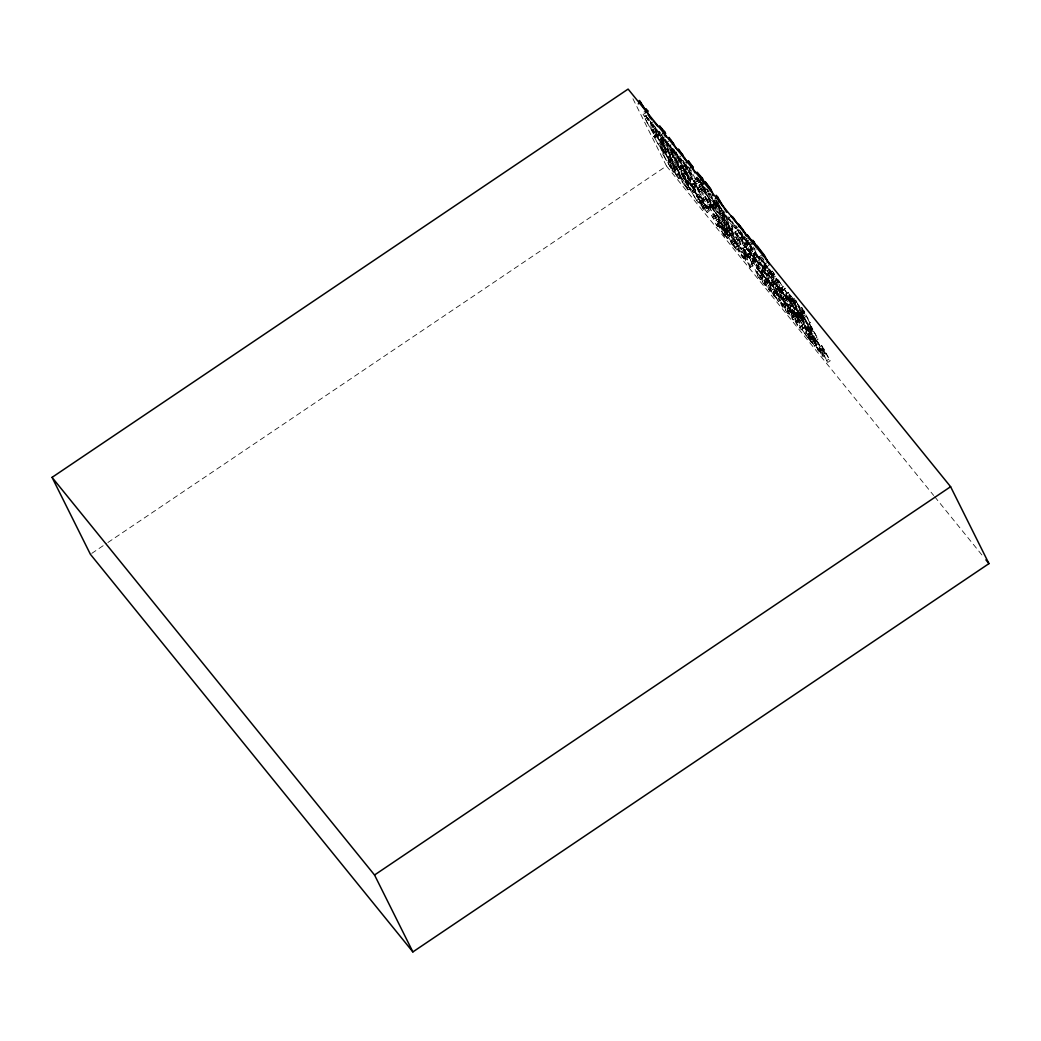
<?xml version="1.0" encoding="UTF-8"?>
<svg xmlns="http://www.w3.org/2000/svg" width="1041" height="1041" viewBox="0 0 1041 1041"><rect width="100%" height="100%" fill="white"/><g stroke="black" fill="none" stroke-linecap="round" stroke-linejoin="round"><path stroke-width="0.75" stroke-dasharray="5 3.75" d="M735.193 231.557L740.086 238.051L742.506 236.411L738.043 230.23L735.193 231.896L738.98 239.599L740.424 241.369L742.858 239.742C741.062 227.432 732.435 233.939 740.424 241.369M737.627 229.918L742.858 239.742M743.027 247.927L747.906 254.42L750.327 252.794L745.877 246.613L743.027 248.265L746.813 255.969L748.245 257.752L750.678 256.112C748.882 243.802 740.255 250.308 748.245 257.752M745.447 246.288L750.678 256.112M759.019 274.525L759.995 276.06L762.415 274.421L757.536 267.927L755.102 269.892L758.902 277.596L760.333 279.378L762.767 277.739C760.971 265.429 752.344 271.935 760.333 279.378M757.536 267.927L762.767 277.739M753.32 246.977L759.344 259.43L750.795 245.962L748.362 247.602L756.742 260.966L760.776 258.454L766.007 268.279L763.573 269.918L762.129 268.136L764.562 266.509M757.627 265.741L760.06 264.102L758.616 262.345L756.195 263.972L764.562 277.335L768.596 274.837L773.827 284.648L769.715 287.368L772.708 293.367L776.833 299.066L781.101 296.776L785.565 302.957L783.144 304.597L778.252 298.103L782.038 306.145L783.483 307.915L785.916 306.275L782.364 298.949L778.473 301.526L773.463 294.889L775.883 293.25L780.893 299.886L775.727 290.166L773.307 291.805L776.833 299.066M780.685 296.464L785.916 306.275M682.323 167.38L685.199 170.269L687.633 168.629C676.858 159.872 686.969 177.972 690.573 179.924L692.994 178.284L686.813 169.215L686.422 168.069L689.558 171.531L686.5 165.389L684.067 167.028L687.138 173.17L692.083 169.93M684.744 165.74L687.828 171.609L692.994 178.284M691.029 184.843L693.905 187.731L696.338 186.092C685.551 177.334 695.674 195.435 699.279 197.387L701.699 195.747L695.297 185.571L698.264 188.994L695.83 190.633L692.694 187.159L693.813 189.644M693.449 183.203L696.533 189.072L701.699 195.747M749.442 239.521L747.022 241.161L749.156 245.182L753.762 250.972L756.195 249.333M744.133 258.662L738.095 249.124L744.029 258.662L746.566 257.023L744.862 253.275L740.645 247.498L736.612 249.918L731.446 240.198L733.879 238.558L739.045 248.279L734.035 241.642L731.615 243.282L732.474 245.025L734.907 243.386L734.035 241.642M753.554 256.893L758.551 263.516L753.398 253.796L755.818 252.156L760.984 261.877L755.974 255.253L753.554 256.893L754.413 258.623L756.846 256.984L755.974 255.253M761.374 273.262L766.384 279.899L761.218 270.166L763.652 268.539L765.083 270.296L760.815 273.236L762.246 275.006L764.667 273.367L763.808 271.623L761.374 273.262L762.246 275.006M778.473 301.526L773.307 291.805M718.537 218.597L720.437 223.906L727.178 234.837L718.81 218.623L715.987 220.419L716.82 223.151L724.757 236.476L728.023 234.329L726.501 232.585L724.068 234.212L727.243 238.376L724.12 231.649L726.553 230.009L727.542 231.232L725.109 232.872L724.12 231.649M727.243 238.376L729.689 236.424L726.553 230.009M794.712 308.11L787.53 296.451L791.238 301.187L793.671 299.548C780.203 284.401 803.444 308.396 794.712 308.11L790.262 302.371L792.695 300.732L797.133 306.47M795.35 312.821L799.072 317.557L801.492 315.93L797.783 311.181L795.35 312.821L802.533 324.48L798.096 318.741L800.516 317.115L805.044 322.632L798.928 313.497M797.783 311.181L798.59 313.068L796.157 314.707M807.439 334.447L814.622 346.106L810.171 340.381L812.605 338.741C828.194 359.041 799.293 318.559 813.581 337.557L811.16 339.197L807.439 334.447L811.967 331.35L813.437 333.172L811.017 334.812L801.869 319.912L804.303 318.273L811.967 331.35M669.337 153.066C668.153 147.848 655.856 129.943 665.98 148.694C674.555 160.665 670.352 142.734 664.926 139.195M678.042 170.529L674.034 162.266L670.664 158.102L674.685 166.157L678.042 170.529L680.489 168.681L673.631 156.657L668.504 159.429L670.027 161.29L672.447 159.65L667.463 148.642L665.03 150.281L667.802 157.529L670.222 155.89L667.463 148.642M678.719 156.111L684.666 165.246L683.221 161.693M686.748 187.979L682.74 179.729L679.37 175.565L683.39 183.619L686.748 187.979L689.194 186.144L682.336 174.107L677.21 176.892L678.719 178.753L681.152 177.113L676.169 166.105L673.735 167.744L676.507 174.992L678.927 173.353L676.169 166.105M686.422 168.069L684.106 170.256L690.573 179.924M647.281 115.174L644.847 116.813L643.052 114.588L643.325 112.415L645.758 110.775M673.124 156.28L676.481 163.45L680.463 168.889M681.829 173.743L685.186 180.913L689.168 186.352M644.847 116.813L645.095 115.174M751.16 242.019L748.7 243.763L750.34 246.431L752.994 249.424L755.415 247.784M703.13 181.967L700.697 183.606L700.294 185.168L698.42 182.852L701.491 179.742M719.383 206.482C708.921 201.889 722.623 219.17 724.497 221.226L726.93 219.586L720.71 208.096M717.704 204.908L721.348 212.195L726.93 219.586M717.288 201.394C706.748 206.131 724.64 218.688 726.696 224.44L729.129 222.813L722.831 210.191L720.398 211.83L726.696 224.44M793.021 305.625L788.831 299.327C791.798 309.776 799.566 303.894 791.251 297.687L788.102 299.782L788.466 300.589L790.327 302.853L792.695 300.732M800.854 321.994L796.651 315.696C799.631 326.158 807.387 320.264 799.085 314.057L795.923 316.152L796.287 316.958L798.148 319.223L800.516 317.115M812.93 343.621L808.74 337.323C811.707 347.785 819.475 341.903 811.16 335.696L808.011 337.778L808.376 338.585L810.236 340.849L812.605 338.741M700.138 191.713L698.706 189.943L703.729 186.716C712.851 192.572 724.224 223.203 706.358 198.532C723.664 220.77 701.751 187.835 700.307 186.625L697.873 188.265L700.138 191.713L702.571 190.074L700.307 186.625M712.291 205.728L714.79 203.88L710.925 196.45M710.001 205.819C715.479 209.983 733.424 241.707 715.063 215.994C732.37 238.22 710.456 205.298 709.012 204.088L711.276 207.523L708.843 209.163L706.579 205.715L711.081 202.553L710.105 201.16L707.412 202.774L707.425 203.958L716.052 219.013L718.472 217.374L712.512 206.938L711.081 202.553M720.997 223.19C727.373 218.116 714.451 209.605 712.434 204.179L707.412 207.406M761.544 255.214L759.11 256.841L765.031 264.037L764.159 261.499M745.629 260.81C744.692 255.24 729.116 236.047 740.971 255.305C754.387 272.612 743.86 240.666 736.599 246.964M739.032 245.325L742.558 252.416L748.05 259.183M714.1 208.369L709.194 198.558L701.296 188.356M724.068 234.212L725.59 235.969L720.632 227.341C732.474 222.813 715.31 210.061 712.434 204.179M759.11 256.841L766.853 266.678L764.953 261.89M701.4 183.697C694.126 187.497 705.824 196.489 707.346 201.551L709.767 199.924L700.697 183.606M701.127 183.671L703.026 188.994L709.767 199.924M709.832 201.134L711.732 206.443L718.472 217.374M725.109 232.872L724.484 231.609L731.732 226.548L731.797 225.494L724.341 211.726L721.907 213.366L730.288 229.58L728.648 224.283L718.563 208.317L715.883 202.318L717.861 204.101M730.548 229.606C737.015 226.404 727.633 219.17 726.488 214.94M738.381 245.975L736.468 240.653L729.741 229.736L732.161 228.096L738.902 239.027L740.932 244.154L738.108 245.949L729.741 229.736M750.457 267.602L748.557 262.293L741.817 251.362L744.25 249.723L750.99 260.653L753.02 265.78L750.197 267.576L741.817 251.362M708.726 190.932L706.292 192.572L702.376 185.09L699.747 187.016L707.346 201.551M737.132 244.557C743.912 240.874 733.176 232.976 732.161 228.096M749.208 266.184C756 262.501 745.265 254.603 744.25 249.723M780.099 287.524L782.364 290.973L780.099 287.524L777.666 289.164L779.93 292.599L785.213 288.409L783.522 286.301L780.555 288.669L775.298 280.81L777.731 279.17L782.988 287.03L779.67 289.762L781.375 291.87L784.354 289.489L789.924 297.765L787.49 299.405L781.921 291.129L781.375 291.87M782.988 287.03L783.522 286.301M795.311 315.787L789.924 307.29L793.047 304.779L791.342 302.684L788.388 305.039L783.118 297.179L785.552 295.54L786.944 297.271L790.809 303.399L787.503 306.145L789.195 308.24L792.175 305.872L797.744 314.148L795.311 315.787L789.755 307.511L792.175 305.872M790.809 303.399L791.342 302.684M807.4 337.414L802.012 328.93L805.122 326.406L803.431 324.311L800.464 326.666L795.207 318.806L797.64 317.167L799.033 318.897L802.897 325.026L799.579 327.772L801.284 329.867L804.264 327.499L809.833 335.775L807.4 337.414L801.843 329.138L804.264 327.499M802.897 325.026L803.431 324.311M789.195 308.24L789.755 307.511M801.284 329.867L801.843 329.138M785.213 288.409L782.103 290.92L787.49 299.405M789.924 307.29L793.047 304.779M802.012 328.93L805.122 326.406M779.67 289.762L782.806 287.238L777.731 279.17M787.503 306.145L790.626 303.608L785.552 295.54M799.579 327.772L802.715 325.234L797.64 317.167M673.085 156.033L678.068 162.344L674.984 156.189L669.87 150.034L673.865 158.284L681.204 168.33L683.638 166.69L682.922 165.259L675.518 154.393L673.085 156.033L681.204 168.33M678.068 162.344L680.554 160.275L675.804 152.194M688.244 176.619L684.249 171.114A6.051 0.651 56 0 0 683.13 170.125C676.975 173.313 686.579 180.574 688.778 184.179C695.505 179.807 682.753 169.162 680.059 164.244L677.626 165.87L685.824 178.258L688.244 176.619L680.059 164.244M683.13 170.125L686.253 176.306L691.393 182.487M669.233 156.046L674.698 162.773L679.331 172.507L674.034 165.662L669.506 157.191L669.233 156.046L673.176 152.858L665.654 139.611M681.764 170.867L678.068 162.682L671.835 154.302L675.518 162.487L681.764 170.867L677.938 173.509L680.905 180.054L687.698 189.748L690.625 188.2L685.837 178.597L680.541 171.765L684.223 179.95L690.469 188.33M688.036 189.956L683.403 180.236L677.938 173.509M793.671 299.548L788.323 292.417C781.843 292.274 790.874 301.942 788.102 299.782M788.323 292.417L791.212 298.858L788.466 300.589M801.492 315.93L796.144 308.787L793.632 310.491L794.166 311.832M796.144 308.787L799.033 315.228L796.287 316.958M813.581 337.557L808.232 330.426C801.791 330.296 810.731 339.926 808.011 337.778M808.232 330.426L811.121 336.855L808.376 338.585M643.052 114.588L645.472 112.948M645.095 118.973L647.515 117.334L656.832 133.664L654.399 135.304L645.095 118.973L653.605 133.248L656.038 131.621L653.657 125.649M646.331 120.496L648.764 118.869L656.038 131.621M645.849 116.384L650.417 123.671L652.85 122.031M653.605 133.248L650.625 125.792L653.058 124.152M652.095 127.601L654.529 125.961L661.516 138.44L659.096 140.067L650.625 125.792M652.967 129.8L655.401 128.16L663.742 142.201L661.321 143.84L652.967 129.8L655.921 137.178L654.399 135.304M659.096 140.067L656.324 132.819L658.758 131.179L663.742 142.201M653.8 136.423L656.22 134.796L664.744 149.071L662.31 150.711L653.8 136.423L663.104 152.767L664.626 154.641L661.673 147.249L664.106 145.61L672.447 159.65M660.228 133.001L657.795 134.627L661.321 143.84M655.036 137.959L658.354 135.538L655.401 128.16M671.211 144.673L668.777 146.313L662.375 138.414L661.634 136.931L664.067 135.291M660.528 138.583C664.652 142.162 670.001 150.477 670.287 154.836C667.919 150.607 656.051 139.637 663.481 137.074M662.375 138.414L664.796 136.774M659.799 141.966L664.418 138.817M662.31 150.711L659.33 143.255L661.764 141.615L670.222 155.89M659.33 143.255L660.801 145.063L663.234 143.424M661.634 136.931L666.318 142.695L668.738 141.069M663.104 152.767L665.537 151.127L667.06 153.001L663.742 155.421L671.016 168.174L673.449 166.534L670.469 159.078L668.036 160.704L671.016 168.174M673.332 172.103L670.378 164.712L672.811 163.073L675.752 170.464L673.332 172.103L662.505 153.886L664.926 152.246L673.449 166.534M670.027 161.29L666.5 152.09L668.934 150.451M669.87 150.034L672.499 148.356L675.01 151.14M675.895 152.754C683.547 162.591 672.421 160.756 671.38 152.129L673.813 150.49L674.958 151.518M668.036 160.704L669.506 162.526L671.939 160.887L678.927 173.353M91.751 553.396L106.559 543.415M107.9 542.504L666.461 166L631.731 96.345M685.199 170.269L678.628 160.314L681.048 158.674L684.679 163.151M679.357 161.784L681.79 160.145L681.048 158.674M671.809 170.23L674.243 168.59L664.926 152.246M677.639 167.913L675.206 169.553L678.719 178.753M678.368 167.341L680.788 165.701M680.489 166.898L682.922 165.259M684.666 165.246L687.099 163.606M683.547 166.95L685.967 165.311L681.79 160.145M682.258 174.042L685.03 172.598L689.884 180.418C683.833 186.599 677.964 162.071 687.45 182.045M698.459 178.271L696.026 179.911L690.287 172.819L692.707 171.179M693.905 187.731L687.333 177.777L689.754 176.137L695.206 182.852L698.706 189.943M688.062 179.234L690.495 177.608L689.754 176.137M689.819 178.427L692.252 176.788M690.118 183.906L700.541 201.017L698.108 202.644L685.538 182.279L687.958 180.653L695.661 190.737L693.228 192.377L687.685 185.545L690.118 183.906L695.661 190.737M686.318 183.867L688.752 182.227L687.958 180.653M696.026 179.911L695.401 178.649L697.821 177.009M694.1 180.679L696.52 179.052L697.951 180.809L698.797 182.5L696.364 184.14L694.1 180.679L696.364 184.14M694.933 182.37L697.366 180.731L696.52 179.052M692.252 184.4L694.672 182.761L690.495 177.608M695.83 190.633L692.772 184.491L695.206 182.852M695.531 182.448L697.951 180.809M698.42 182.852L700.853 181.225M692.694 187.159L695.128 185.519M698.706 185.311L702.727 183.528M693.228 192.377L692.447 190.802L694.868 189.163M702.128 185.363L704.549 183.723M699.305 190.035L701.738 188.395M702.128 190.035L704.562 188.395L710.092 195.188M698.953 194.199L702.779 201.863L700.346 203.502L696.52 195.838L698.953 194.199L709.65 210.868L707.216 212.507L702.376 206.534L704.809 204.895L709.65 210.868M704.783 190.698L707.216 189.072M694.711 191.089L698.524 195.877L700.957 194.238M696.52 195.838L697.86 197.491L700.294 195.851M696.455 200.614L698.888 198.974L700.541 201.017M702.779 201.863L701.335 200.093L698.901 201.733L704.158 210.113L707.555 207.771L701.231 197.803L698.797 199.443L705.134 209.41M705.069 201.603L704.237 199.911L708.791 196.905L709.559 198.428L705.069 201.603L702.805 198.141L705.225 196.502L707.503 199.963L705.225 196.502M703.638 199.833L706.071 198.193M699.591 203.099L702.024 201.46L701.335 200.093M701.035 204.882L703.456 203.242L702.024 201.46M701.595 205.051L704.028 203.411L701.231 197.803M707.412 202.774L710.509 201.394M702.805 208.447L705.238 206.808L703.456 203.242M710.522 194.81L708.205 193.275L713.97 201.264L716.403 199.625M708.843 209.163L708.01 207.484L710.443 205.845M710.834 207.497L713.267 205.858M717.366 202.969L720.411 208.109L716.728 203.581L719.162 201.941M719.956 204.778L717.522 206.417L715.87 204.374L718.303 202.735M707.216 212.507L706.592 211.232L709.012 209.605M717.522 206.417L716.95 204.361L719.383 202.722M711.51 215.604L713.931 213.965L715.362 215.734L716.208 217.413L713.775 219.052L711.51 215.604L713.775 219.052M724.497 221.226L719.539 211.284L723.937 208.343M712.343 217.283L714.777 215.656L713.931 213.965M712.942 217.361L717.496 214.355L723.417 221.551M716.052 219.013L715.466 217.855L718.264 215.89L717.496 214.355M722.493 214.524L724.913 212.885M716.95 204.361L724.445 214.94L726.865 213.301M716.117 220.237L719.214 218.857M719.982 224.986L717.717 221.538L719.982 224.986L717.548 226.626L715.284 223.177L719.786 220.015M716.117 224.856L718.55 223.216M717.548 226.626L716.715 224.947L719.149 223.308M738.212 240.744L729.312 228.408L729.884 230.464L727.451 232.104L725.798 230.074L723.716 222.631L726.137 220.991L738.212 240.744L735.779 242.384L723.573 225.142L721.14 226.782L722.064 228.617L724.497 226.977L723.573 225.142M720.632 227.341L719.995 226.079L722.428 224.44L724.497 226.977M723.716 222.631L725.226 224.505L727.659 222.865M725.785 226.092L728.206 224.453L732.76 232.156L730.327 233.796L726.657 229.267L725.785 226.092L730.327 233.796M724.484 231.609L722.662 228.708L725.083 227.068M722.688 229.879L725.122 228.239L722.428 224.44M723.495 230.386L725.928 228.747M726.657 229.267L729.09 227.628L728.206 224.453M725.798 230.074L728.232 228.434L726.137 220.991M729.884 229.345L732.981 227.966M730.314 230.894L732.747 229.254M724.757 236.476L724.172 235.318L728.856 232.364L734.907 243.386M724.653 235.383L727.073 233.744L726.501 232.585M730.066 219.495L735.636 228.252L738.42 226.795M727.854 235.76L730.288 234.134L737.405 245.819L734.79 247.368L726.423 234.004L732.474 245.025M731.433 235.669L733.866 234.043M743.729 236.515L745.031 239.274A8.172 0.885 56 0 1 744.77 239.781L739.696 233.08L742.116 231.44M740.411 234.524L742.845 232.898M730.847 241.772L733.28 240.133M734.36 240.627L736.794 238.988M731.042 243.256L735.31 240.328M740.086 238.051L743.027 236.359M738.98 239.599L741.413 237.96M739.696 233.08L743.157 237.374L745.746 235.76M745.265 247.342C737.275 239.911 745.903 233.405 747.698 245.715L745.265 247.342L743.834 245.572L740.737 239.365L743.157 237.725L739.305 232.403M745.018 239.859L747.451 238.233M737.705 245.715L740.802 244.336M746.488 240.653L747.36 242.397L744.927 244.036L744.068 242.293L746.488 240.653L747.919 242.423L752.539 251.675L750.106 253.314L741.712 240.016M750.106 253.314L745.499 244.062L747.919 242.423M743.834 245.572L746.254 243.932L743.157 237.725M745.59 245.351L748.011 243.711L744.146 238.376M748.726 243.659L750.743 245.299L753.163 243.659M742.402 252.521L744.822 250.881M749.806 249.372L752.227 247.732M748.674 251.558L751.108 249.918L748.011 243.711M747.828 254.004L750.431 252.351L755.18 258.767L752.76 260.406L747.906 254.42M746.813 255.969L749.234 254.329M753.098 263.724C745.096 256.281 753.736 249.775 755.519 262.085L753.098 263.724L751.654 261.942L748.557 255.735L750.99 254.095L747.126 248.786M752.799 255.37L755.219 253.731M754.413 258.623L752.981 256.854L757.249 253.926M752.76 260.406L751.888 258.662L754.322 257.036L760.359 268.058L757.939 269.697L749.546 256.385M757.939 269.697L753.32 260.432L755.753 258.793M751.654 261.942L754.087 260.302L750.99 254.095M753.411 261.72L755.844 260.081L751.966 254.759M759.878 258.376L762.298 256.75M749.793 267.342L752.89 265.962M758.551 263.516L762.637 261.057L772.11 276.229L774.543 274.59L773.697 272.911L772.266 271.141L769.846 272.781L772.11 276.229M756.508 267.927L758.928 266.288L755.844 260.081M765.031 264.037L767.464 262.397M763.157 266.171L765.76 264.518L770.509 270.933L768.076 272.573L763.222 266.587L765.577 264.531M763.808 271.623L768.805 278.259L763.886 267.901L766.306 266.275M766.853 266.678L769.273 265.052M764.862 268.552L767.295 266.925L771.16 272.248L775.688 280.224L773.255 281.864L764.862 268.552L768.414 275.891L773.112 272.82L772.266 271.141M760.62 271.74L763.053 270.1L758.342 260.094L763.222 266.587M759.917 275.631L762.519 273.978L767.269 280.393L764.836 282.033L759.995 276.06M768.076 272.573L767.217 270.829L769.637 269.203L775.688 280.224M758.902 277.596L761.322 275.969M765.174 285.351C757.184 277.908 765.825 271.402 767.607 283.712L765.174 285.351L763.743 283.568L760.646 277.361L763.079 275.735L759.214 270.413M773.255 281.864L768.648 272.599L771.069 270.959M769.403 272.469L766.97 274.108L768.414 275.891M768.726 273.887L771.16 272.248M771.277 274.551L773.697 272.911M764.836 282.033L763.977 280.302L766.397 278.663L772.448 289.684L770.028 291.324L761.635 278.025M766.384 279.899L770.457 277.44L778.668 290.621L771.511 276.138L773.944 274.512L775.376 276.268L779.995 285.533L777.562 287.173L776.131 285.403L778.564 283.764L773.944 274.512M770.028 291.324L765.408 282.059L767.842 280.419M763.743 283.568L766.163 281.942L763.079 275.735M777.562 287.173L772.942 277.908L775.376 276.268M765.499 283.347L767.92 281.708L764.055 276.386M771.823 280.094L774.257 278.454M770.978 282.553L773.58 280.888L778.33 287.316L775.896 288.943L771.056 282.97L773.411 280.914M775.883 293.25L776.755 294.993L774.322 296.633L768.284 285.598L772.383 282.879M780.932 289.203L776.235 292.261L771.706 284.284L774.14 282.645M772.695 284.935L775.311 283.412L783.509 296.594L781.088 298.233L772.695 284.935L776.235 292.261M776.69 282.527L779.123 280.888M768.596 289.554L771.017 287.915L767.92 281.708M775.896 288.943L775.038 287.212L777.471 285.572L783.509 296.594M781.088 298.233L776.469 288.982L778.902 287.342M774.803 290.491L777.224 288.851M776.56 290.257L778.98 288.617M772.708 293.367L775.129 291.74L770.704 283.972L776.755 294.993M772.89 294.863L777.172 291.935M779.93 292.599L779.097 290.92L781.531 289.294M779.345 292.521L781.765 290.881L783.196 292.651L787.816 301.903L785.395 303.543L779.345 292.521L785.395 303.543M780.776 294.278L783.196 292.651M779.657 296.464L782.077 294.824M786.046 297.635L789.95 294.811M784.524 298.897L786.944 297.271M788.336 298.338L790.757 296.698M783.951 301.773L786.384 300.133L781.765 290.881M783.066 304.18L785.669 302.515L790.418 308.943L787.985 310.582L783.144 304.597M791.238 301.187L790.548 299.795L792.982 298.168M797.744 312.04L791.446 299.431L793.88 297.791L800.165 310.4L797.744 312.04L799.163 313.796L801.596 312.157L796.469 301.903L794.049 303.53L799.163 313.796M782.038 306.145L784.472 304.506M788.323 313.888C780.334 306.444 788.961 299.951 790.757 312.248L788.323 313.888L786.892 312.118L783.795 305.911L786.228 304.271L782.364 298.949M790.015 301.721L792.448 300.081L791.251 297.687M793.333 301.76L795.766 300.12L803.704 313.666L801.271 315.306L791.446 299.431M792.318 304.05L794.738 302.411M787.985 310.582L787.126 308.839L789.546 307.199L795.597 318.221L793.177 319.86L784.784 306.561M793.177 319.86L788.558 310.608L790.978 308.969M786.892 312.118L789.312 310.478L792.019 314.239L794.452 312.599L792.188 309.151L789.755 310.791L792.019 314.239M788.649 311.884L791.069 310.257L787.204 304.922M790.587 312.469L793.021 310.83M791.186 312.547L793.619 310.921L792.188 309.151M797.471 325.169L791.433 314.148L793.854 312.508L795.285 314.278L792.865 315.917L797.471 325.169L799.904 323.53L793.619 310.921M801.271 315.306L799.384 309.216L801.817 307.576L810.223 322.801L807.79 324.441L806.489 322.827L808.922 321.188L803.782 310.908L801.362 312.534L803.184 318.429L805.617 316.802L803.782 310.908M793.88 314.005L796.3 312.365M791.733 318.091L794.166 316.464L791.069 310.257M803.938 310.192L801.505 311.832L807.79 324.441M799.072 317.557L798.369 316.178L800.802 314.538M799.267 315.8L801.7 314.161L803.587 316.49L811.525 330.036L809.104 331.676L799.267 315.8L806.983 330.179L809.417 328.54L801.7 314.161M797.848 318.091L800.269 316.464L799.085 314.057M794.049 303.53L801.713 316.607L804.133 314.981L805.617 316.802M796.599 320.524L799.033 318.897M801.167 318.13L803.587 316.49M800.139 320.433L802.572 318.793M796.04 323.4L798.473 321.76L793.854 312.508M802.533 324.48L804.966 322.84M809.104 331.676L807.217 325.586L809.638 323.959L818.044 339.184L815.623 340.81L814.309 339.197L809.182 328.917L811.616 327.277L818.044 339.184M805.565 328.409L807.998 326.783M811.759 326.562L809.325 328.201L807.217 325.586M805.968 335.631L808.389 333.992M808.245 336.334L810.679 334.708M811.16 339.197L810.458 337.805L812.891 336.165M811.355 337.427L813.789 335.788L823.613 351.663L821.18 353.302L811.355 337.427L819.072 351.806L823.691 348.904L830.132 360.811L827.712 362.45L821.271 350.544L823.093 356.438L825.526 354.799L823.691 348.904M809.937 339.717L812.357 338.091L811.16 335.696M813.255 339.756L816.743 337.57M812.227 342.06L814.648 340.42M819.072 351.806L813.958 341.539L816.391 339.9L825.526 354.799M814.622 346.106L817.042 344.48M821.18 353.302L819.306 347.213L821.726 345.586L830.132 360.811M817.653 350.049L820.074 348.41L813.789 335.788M823.847 348.188L821.414 349.828L827.712 362.45M813.958 341.539L821.622 354.617L824.056 352.977M826.398 360.837L828.831 359.197M671.38 152.129L676.585 160.171M740.008 237.634L744.927 244.036M746.566 257.023L740.515 247.498M689.754 180.418L684.679 172.403M791.108 298.832L790.535 298.142L792.761 301.213M798.941 315.215L798.356 314.512L800.581 317.583M811.121 336.855L810.445 336.152L812.67 339.21M671.757 151.426L668.413 147.067L664.392 139.013M683.989 169.709L687.138 173.17M714.725 204.088L708.791 196.905M713.449 203.958L720.398 211.83M715.284 206.547L719.539 211.284M728.713 216.853C728.544 221.486 745.213 241.694 733.111 222.267M680.502 160.704L675.518 154.393M716.533 206.743L709.559 198.428M725.239 224.192L718.264 215.89M679.018 158.531L673.813 150.49M747.022 241.161L749.078 242.891L748.648 241.889M673.059 153.404L667.762 146.573L662.961 136.944M736.872 234.043L740.737 239.365M744.692 250.413L748.557 255.735M756.781 272.052L758.759 274.512M736.612 249.918L731.615 243.282M760.776 258.454L765.655 264.961M768.596 274.837L773.476 281.33M755.102 269.554L760.646 277.361M795.454 303.985L792.448 300.081M803.275 320.355L800.269 316.464M815.363 341.982L812.357 338.091M729.676 236.736L727.073 233.744M785.89 294.056L790.548 299.795M793.71 310.426L798.369 316.178M805.799 332.053L810.458 337.805M729.155 217.231L729.767 217.894M677.626 165.87L683.95 174.172L688.96 184.127M683.638 166.69L676.299 156.657L672.304 148.395M747.022 239.625L744.627 236.294M698.199 178.245L701.452 184.023L696.754 177.217M719.253 205.78L721.933 209.085M655.765 128.082L650.235 121.25L657.313 130.476L656.689 129.214M773.112 272.82L774.543 274.59M697.366 180.731L698.797 182.5M695.401 178.649L688.986 167.458M650.417 123.671L651.861 125.454L645.134 114.718M724.445 214.94L725.863 216.684L716.117 200.184M757.939 256.242L753.866 249.189M656.324 132.819L658.354 135.538M678.628 160.314L684.067 167.028M701.14 188.304L702.571 190.074M729.129 222.813L721.829 213.431M746.254 243.932L747.698 245.715M751.108 249.918L752.539 251.675M756.846 256.984L750.795 245.962M778.564 283.764L779.995 285.533M782.103 288.136L783.808 290.231M799.384 309.216L801.596 312.157M808.922 321.188L810.223 322.801M744.068 242.293L745.499 244.062M767.217 270.829L768.648 272.599M771.511 276.138L772.942 277.908M781.088 287.941L782.793 290.036M801.713 316.607L803.184 318.429M729.09 227.628L732.76 232.156M665.03 150.281L666.5 152.09M687.333 177.777L692.772 184.491M777.666 289.164L779.097 290.92M709.845 205.767L711.276 207.523M728.232 228.434L729.884 230.464M754.087 260.302L755.519 262.085M758.928 266.288L760.359 268.058M764.667 273.367L758.616 262.345M786.384 300.133L787.816 301.903M789.924 304.506L791.628 306.601M702.805 198.141L704.237 199.911M751.888 258.662L753.32 260.432M775.038 287.212L776.469 288.982M788.909 304.323L790.613 306.418M670.469 159.078L671.939 160.887M706.579 205.715L708.01 207.484M714.777 215.656L716.208 217.413M704.028 203.411L707.555 207.771M662.505 153.886L663.742 155.421M673.735 167.744L675.752 170.464M681.152 177.113L672.811 163.073M685.538 182.279L692.447 190.802M705.238 206.808L706.592 208.473L704.809 204.895M766.163 281.942L767.607 283.712M771.017 287.915L772.448 289.684M794.166 316.464L795.597 318.221M798.473 321.76L799.904 323.53M802.012 326.132L803.717 328.227M819.306 347.213L821.505 350.166L816.391 339.9M719.995 226.079L722.064 228.617M763.977 280.302L765.408 282.059M768.284 285.598L769.715 287.368M787.126 308.839L788.558 310.608M791.433 314.148L792.865 315.917M800.997 325.95L802.702 328.045M698.901 201.733L700.346 203.502M715.284 223.177L716.715 224.947M821.622 354.617L823.093 356.438M666.461 166L933.673 495.464M934.688 496.726L982.808 556.05M721.14 226.782L722.662 228.708M738.55 229.176L739.097 229.892M795.923 316.152L796.612 316.867L796.261 316.022M743.703 237.14L747.36 242.397M747.672 240.445L748.206 241.2M699.071 181.381L695.102 175.122M739.657 230.647L743.313 237.4M732.265 221.525L735.987 228.434M663.885 138.765L659.07 131.478M661.282 134.406L668.777 146.313M685.824 178.258L681.829 172.754A6.051 0.651 56 0 0 680.697 171.765M763.886 267.901L760.021 262.579L763.573 269.918M771.706 284.284L767.842 278.962L771.394 286.288L766.163 276.477L771.056 282.97M783.795 305.911L779.93 300.589L783.483 307.915M707.412 189.67L708.075 190.698M763.053 270.1L767.165 275.8L763.652 268.539M775.129 291.74L779.254 297.427L775.727 290.166M715.466 217.855L710.079 208.577L708.075 203.034M724.172 235.318L718.784 226.04L716.781 220.484M784.537 289.281L789.924 297.765M792.357 305.664L797.744 314.148M804.446 327.29L809.833 335.775M697.86 197.491L706.592 211.232M775.298 280.81L780.373 288.877M783.118 297.179L788.193 305.247M795.207 318.806L800.282 326.874M680.059 156.007L680.671 156.983M688.752 182.227L698.888 198.974M687.685 185.545L698.108 202.644M664.887 140.327L666.318 142.695M708.687 191.089L709.246 191.999M742.337 234.108L743.066 235.331M763.027 258.584L764.029 260.25M659.669 131.765L660.371 132.962M762.051 257.674L763.508 260.224M725.226 224.505L735.779 242.384M796.469 301.903L804.133 314.981M656.22 134.796L665.537 151.127M660.801 145.063L667.802 157.529M661.673 147.249L668.504 159.429M669.506 162.526L676.507 174.992M670.378 164.712L677.21 176.892M749.741 243.074L750.743 245.299M683.156 160.561L683.976 162.071M673.735 148.954C682.844 166.859 667.203 143.541 666.721 140.288M801.362 312.534L815.623 340.81M801.869 319.912L806.983 330.179M789.546 307.199L790.418 308.943M769.637 269.203L770.509 270.933M777.471 285.572L778.33 287.316M786.228 304.271L789.312 310.478M770.847 274.251L767.295 266.925M766.007 268.279L762.454 260.953M773.827 284.648L770.275 277.322M766.397 278.663L767.269 280.393M753.398 253.796L756.911 261.057M761.218 270.166L764.745 277.44M773.463 294.889L774.322 296.633M754.322 257.036L755.18 258.767M748.362 247.602L752.981 256.854M756.195 263.972L760.815 273.236M736.078 225.754L736.781 227.159M751.641 264.544L752.214 265.715M731.732 226.548L732.304 227.706M739.552 242.917L740.138 244.075M733.879 238.558L737.405 245.819M713.97 201.264L714.855 203.034C712.942 200.978 702.22 187.835 708.544 191.544M727.542 231.232L726.917 229.97L727.451 232.104M731.446 240.198L734.972 247.459M725.122 228.239L728.023 234.329M703.729 186.716L704.562 188.395M700.71 181.355L706.292 192.572M699.37 185.571L699.955 186.729M687.932 166.43L691.81 174.211L689.649 171.557L690.287 172.819M685.967 165.311L687.633 168.629M694.672 182.761L696.338 186.092M698.524 195.877L699.279 197.387M702.376 206.534L704.158 210.113M684.757 163.58C689.493 174.315 676.116 154.146 676.13 151.908M673.813 150.073L675.245 153.626L668.283 142.344M775.441 284.154L775.116 283.295M710.144 193.613L710.509 194.459M664.106 145.61L667.06 153.001M661.764 141.615L664.744 149.071M658.758 131.179L661.516 138.44M821.726 345.586L823.613 351.663M811.616 327.277L813.437 333.172M809.638 323.959L811.525 330.036M809.182 328.917L811.017 334.812M801.817 307.576L803.704 313.666M714.62 199.911L715.87 204.374M715.857 200.393L716.728 203.581M739.813 230.373A6.78 0.729 56 0 1 741.53 232.859"/><path stroke-width="1.5" d="M644.939 109.487L639.278 100.443L645.81 110.32L646.019 108.758L647.827 110.984L647.567 113.079L651.77 119.793M670.3 139.572L673.683 143.736M679.721 151.192L683.091 155.343M661.243 128.407L662.479 129.409M52.05 477.377L628.113 89.084L950.602 486.707L988.95 563.623L412.887 951.916L90.398 554.293L52.05 477.377L374.539 875L412.887 951.916M638.289 103.853L640.709 102.213M645.394 112.623L647.827 110.984M662.453 133.834L664.887 132.194L659.552 125.883L660.046 127.262M685.993 162.539L688.413 160.913L692.525 166.391L693.176 167.679L690.717 164.4L694.972 172.936M690.105 168.017L692.525 166.391M700.007 179.95L702.441 178.31L697.067 172.168L697.535 173.483M702.896 183.567L705.317 181.941L710.469 188.46L712.604 193.066M715.297 198.805L717.73 197.165L726.657 212.299M751.641 243.62L754.074 241.98L752.643 240.224L754.907 243.672L754.074 241.98M374.539 875L950.602 486.707M710.352 190.009L711.159 190.555L705.317 181.941M699.058 174.862L703.885 182.396L703.391 181.785M757.314 246.717L765.239 257.322M756.469 245.038L764.38 255.227L769.26 264.232M716.221 195.305L717.73 197.165M755.753 245.351L754.322 243.581L755.636 246.223M653.293 120.873L657.899 126.56M985.879 559.837L988.95 563.623M663.82 131.166L665.628 133.677L664.887 132.194M751.212 239.937L747.061 234.667L751.42 240.874M712.187 194.589L713.033 195.786M664.288 134.094L666.305 137.126M664.822 134.471L666.084 136.345M735.74 221.421L732.5 217.855M649.037 115.967L650.56 118.388M699.942 176.957L700.398 177.699M744.276 232.429L738.498 224.114L742.246 228.734A6.78 0.729 56 0 1 744.757 232.468L746.761 236.021M737.913 224.362L732.981 217.192L730.873 215.682M719.045 200.041L722.831 206.469M738.563 225.533L739.162 226.665M684.353 157.542L685.655 160.054M765.942 258.597L767.412 261.707M687.19 161.941L678.459 149.019L678.563 150.268M677.769 150.32L669.038 137.412L669.142 138.661M702.441 178.31L704.536 182.513M688.413 160.913L689.715 163.502M731.159 216.385L731.615 217.361M745.174 234.082L745.707 235.279M698.914 174.914L699.188 175.578M718.277 198.766L719.162 201.941"/></g></svg>
